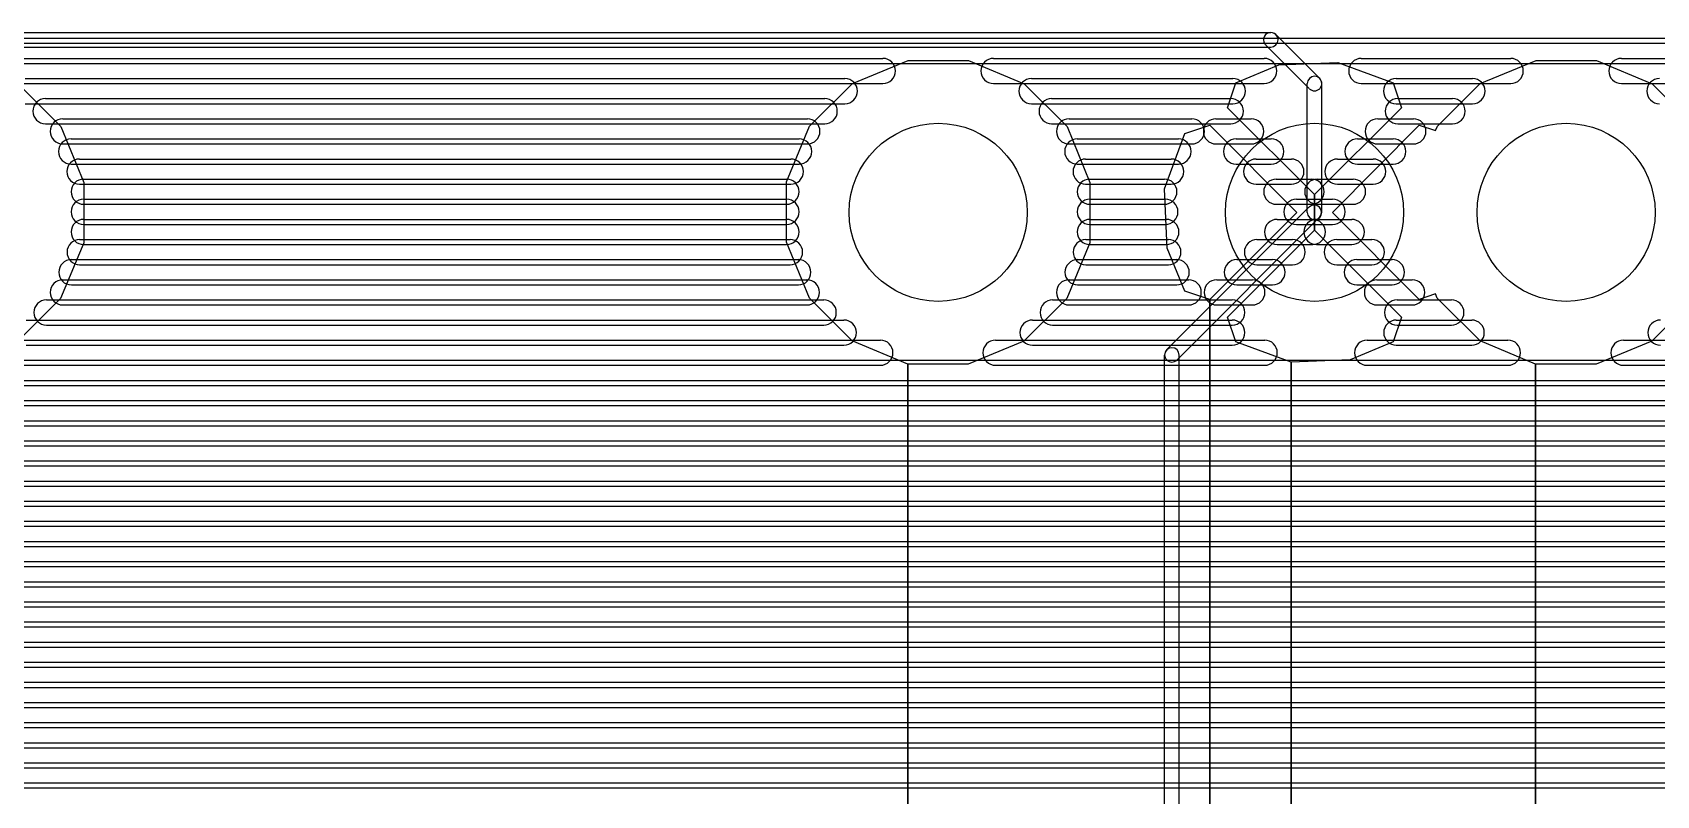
# Model space of a CAD drawing. Extents: x 25909 to 94169, y 14485 to 72115.
# Drawn here: x 82990 to 89446, y 30060 to 33093 of the extents above; entities that cross this region are included whole.
import ezdxf

# ---------------------------------------------------------------- set-up
doc = ezdxf.new("R2010")
doc.units = 0
doc.layers.add('BLACK', color=1, linetype='CONTINUOUS')

msp = doc.modelspace()

# ---------------------------------------------------------------- linework, layer by layer
at = {"layer": 'BLACK'}
for p, q in [((77050, 33070), (92578, 33070)), ((77050, 33070), (92578, 33070)), ((82277, 33093), (87913, 33093)), ((88107, 32911), (87934, 33084)), ((77050, 33050), (92498, 33050)), ((77050, 33050), (92498, 33050)), ((82277, 33035), (87913, 33035)), ((88066, 32870), (87893, 33043)), ((77050, 32970), (92578, 32970)), ((77050, 32970), (92578, 32970)), ((82811, 32990), (86371, 32990)), ((82811, 32990), (86371, 32990)), ((86250, 32890), (86472, 32981)), ((86472, 32981), (86712, 32981)), ((86712, 32981), (86933, 32889)), ((86811, 32990), (87887, 32990)), ((86811, 32990), (87887, 32990)), ((87774, 32893), (87945, 32964)), ((87945, 32964), (88180, 32974)), ((88180, 32974), (88400, 32893)), ((88273, 32990), (88867, 32990)), ((88273, 32990), (88867, 32990)), ((88746, 32890), (88968, 32981)), ((88968, 32981), (89208, 32981)), ((89208, 32981), (89429, 32889)), ((89307, 32990), (92659, 32990)), ((89307, 32990), (92659, 32990)), ((82811, 32890), (86371, 32890)), ((82811, 32890), (86371, 32890)), ((82933, 32889), (83103, 32719)), ((82962, 32910), (86220, 32910)), ((82962, 32910), (86220, 32910)), ((86080, 32720), (86250, 32890)), ((86811, 32890), (87887, 32890)), ((86811, 32890), (87887, 32890)), ((86933, 32889), (87103, 32719)), ((86962, 32910), (87762, 32910)), ((86962, 32910), (87762, 32910)), ((87741, 32794), (87774, 32893)), ((88058, 32378), (88058, 32890)), ((88116, 32378), (88116, 32890)), ((88273, 32890), (88867, 32890)), ((88273, 32890), (88867, 32890)), ((88400, 32893), (88433, 32794)), ((88411, 32910), (88715, 32910)), ((88411, 32910), (88715, 32910)), ((88576, 32720), (88746, 32890)), ((89307, 32890), (92659, 32890)), ((89307, 32890), (92659, 32890)), ((89429, 32889), (89599, 32719)), ((82962, 32810), (86220, 32810)), ((82962, 32810), (86220, 32810)), ((83042, 32830), (86140, 32830)), ((83042, 32830), (86140, 32830)), ((86962, 32810), (87762, 32810)), ((86962, 32810), (87762, 32810)), ((87042, 32830), (87754, 32830)), ((87042, 32830), (87754, 32830)), ((88411, 32810), (88715, 32810)), ((88411, 32810), (88715, 32810)), ((88418, 32830), (88636, 32830)), ((88418, 32830), (88636, 32830)), ((83111, 32750), (86071, 32750)), ((83111, 32750), (86071, 32750)), ((87111, 32750), (87599, 32750)), ((87111, 32750), (87599, 32750)), ((87695, 32750), (87835, 32750)), ((87695, 32750), (87835, 32750)), ((88087, 32449), (87741, 32794)), ((88433, 32794), (88087, 32449)), ((88338, 32750), (88480, 32750)), ((88338, 32750), (88480, 32750)), ((83042, 32730), (86140, 32730)), ((83042, 32730), (86140, 32730)), ((83103, 32719), (83194, 32497)), ((83144, 32670), (86038, 32670)), ((83144, 32670), (86038, 32670)), ((85988, 32499), (86080, 32720)), ((87042, 32730), (87754, 32730)), ((87042, 32730), (87754, 32730)), ((87103, 32719), (87194, 32497)), ((87144, 32670), (87546, 32670)), ((87144, 32670), (87546, 32670)), ((87491, 32471), (87572, 32691)), ((87572, 32691), (87671, 32724)), ((87671, 32724), (88016, 32378)), ((87775, 32670), (87915, 32670)), ((87775, 32670), (87915, 32670)), ((88158, 32378), (88503, 32724)), ((88258, 32670), (88400, 32670)), ((88258, 32670), (88400, 32670)), ((88418, 32730), (88636, 32730)), ((88418, 32730), (88636, 32730)), ((88503, 32724), (88568, 32703)), ((88568, 32703), (88576, 32720)), ((83111, 32650), (86071, 32650)), ((83111, 32650), (86071, 32650)), ((87111, 32650), (87599, 32650)), ((87111, 32650), (87599, 32650)), ((87695, 32650), (87835, 32650)), ((87695, 32650), (87835, 32650)), ((88338, 32650), (88480, 32650)), ((88338, 32650), (88480, 32650)), ((83144, 32570), (86038, 32570)), ((83144, 32570), (86038, 32570)), ((83177, 32590), (86005, 32590)), ((83177, 32590), (86005, 32590)), ((87144, 32570), (87546, 32570)), ((87144, 32570), (87546, 32570)), ((87177, 32590), (87517, 32590)), ((87177, 32590), (87517, 32590)), ((87775, 32570), (87915, 32570)), ((87775, 32570), (87915, 32570)), ((87855, 32590), (87995, 32590)), ((87855, 32590), (87995, 32590)), ((88178, 32590), (88320, 32590)), ((88178, 32590), (88320, 32590)), ((88258, 32570), (88400, 32570)), ((88258, 32570), (88400, 32570)), ((83177, 32490), (86005, 32490)), ((83177, 32490), (86005, 32490)), ((83194, 32510), (85988, 32510)), ((83194, 32510), (85988, 32510)), ((83194, 32497), (83194, 32257)), ((85988, 32259), (85988, 32499)), ((87177, 32490), (87517, 32490)), ((87177, 32490), (87517, 32490)), ((87194, 32510), (87490, 32510)), ((87194, 32510), (87490, 32510)), ((87194, 32497), (87194, 32257)), ((87855, 32490), (87995, 32490)), ((87855, 32490), (87995, 32490)), ((87935, 32510), (88075, 32510)), ((87935, 32510), (88075, 32510)), ((88098, 32510), (88240, 32510)), ((88098, 32510), (88240, 32510)), ((88178, 32490), (88320, 32490)), ((88178, 32490), (88320, 32490)), ((83194, 32430), (85988, 32430)), ((83194, 32430), (85988, 32430)), ((83194, 32410), (85988, 32410)), ((83194, 32410), (85988, 32410)), ((87194, 32430), (87494, 32430)), ((87194, 32430), (87494, 32430)), ((87194, 32410), (87490, 32410)), ((87194, 32410), (87490, 32410)), ((87501, 32236), (87491, 32471)), ((87935, 32410), (88075, 32410)), ((87935, 32410), (88075, 32410)), ((88015, 32430), (88159, 32430)), ((88015, 32430), (88159, 32430)), ((88087, 32307), (88087, 32449)), ((88087, 32449), (88087, 32307)), ((88098, 32410), (88240, 32410)), ((88098, 32410), (88240, 32410)), ((83194, 32350), (85988, 32350)), ((83194, 32350), (85988, 32350)), ((87194, 32350), (87498, 32350)), ((87194, 32350), (87498, 32350)), ((87500, 31833), (88065, 32398)), ((87541, 31792), (88106, 32357)), ((88016, 32378), (87671, 32032)), ((87938, 32350), (88080, 32350)), ((87938, 32350), (88080, 32350)), ((88095, 32350), (88235, 32350)), ((88095, 32350), (88235, 32350)), ((88503, 32032), (88158, 32378)), ((83194, 32330), (85988, 32330)), ((83194, 32330), (85988, 32330)), ((87194, 32330), (87494, 32330)), ((87194, 32330), (87494, 32330)), ((87741, 31962), (88087, 32307)), ((88015, 32330), (88159, 32330)), ((88015, 32330), (88159, 32330)), ((88087, 32307), (88433, 31962)), ((83194, 32257), (83102, 32036)), ((83178, 32270), (86002, 32270)), ((83178, 32270), (86002, 32270)), ((83194, 32250), (85988, 32250)), ((83194, 32250), (85988, 32250)), ((86079, 32037), (85988, 32259)), ((87194, 32257), (87102, 32036)), ((87178, 32270), (87506, 32270)), ((87178, 32270), (87506, 32270)), ((87194, 32250), (87498, 32250)), ((87194, 32250), (87498, 32250)), ((87572, 32065), (87501, 32236)), ((87858, 32270), (88000, 32270)), ((87858, 32270), (88000, 32270)), ((87938, 32250), (88080, 32250)), ((87938, 32250), (88080, 32250)), ((88095, 32250), (88235, 32250)), ((88095, 32250), (88235, 32250)), ((88175, 32270), (88315, 32270)), ((88175, 32270), (88315, 32270)), ((83145, 32190), (86035, 32190)), ((83145, 32190), (86035, 32190)), ((83178, 32170), (86002, 32170)), ((83178, 32170), (86002, 32170)), ((87145, 32190), (87539, 32190)), ((87145, 32190), (87539, 32190)), ((87178, 32170), (87506, 32170)), ((87178, 32170), (87506, 32170)), ((87778, 32190), (87920, 32190)), ((87778, 32190), (87920, 32190)), ((87858, 32170), (88000, 32170)), ((87858, 32170), (88000, 32170)), ((88175, 32170), (88315, 32170)), ((88175, 32170), (88315, 32170)), ((88255, 32190), (88395, 32190)), ((88255, 32190), (88395, 32190)), ((83111, 32110), (86069, 32110)), ((83111, 32110), (86069, 32110)), ((83145, 32090), (86035, 32090)), ((83145, 32090), (86035, 32090)), ((87111, 32110), (87587, 32110)), ((87111, 32110), (87587, 32110)), ((87145, 32090), (87539, 32090)), ((87145, 32090), (87539, 32090)), ((87698, 32110), (87840, 32110)), ((87698, 32110), (87840, 32110)), ((87778, 32090), (87920, 32090)), ((87778, 32090), (87920, 32090)), ((88255, 32090), (88395, 32090)), ((88255, 32090), (88395, 32090)), ((88335, 32110), (88475, 32110)), ((88335, 32110), (88475, 32110)), ((83102, 32036), (82932, 31866)), ((83046, 32030), (86136, 32030)), ((83046, 32030), (86136, 32030)), ((86249, 31867), (86079, 32037)), ((87102, 32036), (86932, 31866)), ((87046, 32030), (87760, 32030)), ((87046, 32030), (87760, 32030)), ((87671, 32032), (87572, 32065)), ((87671, 29976), (87671, 32032)), ((87671, 32032), (87671, 29976)), ((88415, 32030), (88631, 32030)), ((88415, 32030), (88631, 32030)), ((88568, 32054), (88503, 32032)), ((88575, 32037), (88568, 32054)), ((88745, 31867), (88575, 32037)), ((89598, 32036), (89428, 31866)), ((83111, 32010), (86069, 32010)), ((83111, 32010), (86069, 32010)), ((87111, 32010), (87587, 32010)), ((87111, 32010), (87587, 32010)), ((87698, 32010), (87840, 32010)), ((87698, 32010), (87840, 32010)), ((87774, 31863), (87741, 31962)), ((88335, 32010), (88475, 32010)), ((88335, 32010), (88475, 32010)), ((88433, 31962), (88400, 31863)), ((82966, 31950), (86216, 31950)), ((82966, 31950), (86216, 31950)), ((83046, 31930), (86136, 31930)), ((83046, 31930), (86136, 31930)), ((86966, 31950), (87760, 31950)), ((86966, 31950), (87760, 31950)), ((87046, 31930), (87760, 31930)), ((87046, 31930), (87760, 31930)), ((88412, 31950), (88712, 31950)), ((88412, 31950), (88712, 31950)), ((88415, 31930), (88631, 31930)), ((88415, 31930), (88631, 31930)), ((82819, 31870), (86361, 31870)), ((82819, 31870), (86361, 31870)), ((82966, 31850), (86216, 31850)), ((82966, 31850), (86216, 31850)), ((86470, 31775), (86249, 31867)), ((86932, 31866), (86710, 31775)), ((86819, 31870), (87889, 31870)), ((86819, 31870), (87889, 31870)), ((86966, 31850), (87760, 31850)), ((86966, 31850), (87760, 31850)), ((87994, 31782), (87774, 31863)), ((88400, 31863), (88229, 31792)), ((88296, 31870), (88856, 31870)), ((88296, 31870), (88856, 31870)), ((88412, 31850), (88712, 31850)), ((88412, 31850), (88712, 31850)), ((88966, 31775), (88745, 31867)), ((89428, 31866), (89206, 31775)), ((89315, 31870), (92857, 31870)), ((89315, 31870), (92857, 31870)), ((77050, 31790), (93448, 31790)), ((77050, 31790), (93448, 31790)), ((82819, 31770), (86361, 31770)), ((82819, 31770), (86361, 31770)), ((86470, 28454), (86470, 31775)), ((86710, 31775), (86470, 31775)), ((86470, 31775), (86470, 28454)), ((86819, 31770), (87889, 31770)), ((86819, 31770), (87889, 31770)), ((87491, 28693), (87491, 31811)), ((87549, 28693), (87549, 31811)), ((88229, 31792), (87994, 31782)), ((87994, 29981), (87994, 31782)), ((87994, 31782), (87994, 29981)), ((88296, 31770), (88856, 31770)), ((88296, 31770), (88856, 31770)), ((88966, 29981), (88966, 31775)), ((89206, 31775), (88966, 31775)), ((88966, 31775), (88966, 29981)), ((89315, 31770), (92857, 31770)), ((89315, 31770), (92857, 31770)), ((77050, 31710), (93448, 31710)), ((77050, 31710), (93448, 31710)), ((77050, 31690), (93448, 31690)), ((77050, 31690), (93448, 31690)), ((77050, 31630), (93448, 31630)), ((77050, 31630), (93448, 31630)), ((77050, 31610), (93448, 31610)), ((77050, 31610), (93448, 31610)), ((77050, 31550), (93448, 31550)), ((77050, 31550), (93448, 31550)), ((77050, 31530), (93448, 31530)), ((77050, 31530), (93448, 31530)), ((77050, 31470), (93448, 31470)), ((77050, 31470), (93448, 31470)), ((77050, 31450), (93448, 31450)), ((77050, 31450), (93448, 31450)), ((77050, 31390), (93448, 31390)), ((77050, 31390), (93448, 31390)), ((77050, 31370), (93448, 31370)), ((77050, 31370), (93448, 31370)), ((77050, 31310), (93448, 31310)), ((77050, 31310), (93448, 31310)), ((77050, 31290), (93448, 31290)), ((77050, 31290), (93448, 31290)), ((77050, 31230), (93448, 31230)), ((77050, 31230), (93448, 31230)), ((77050, 31210), (93448, 31210)), ((77050, 31210), (93448, 31210)), ((77050, 31150), (93448, 31150)), ((77050, 31150), (93448, 31150)), ((77050, 31130), (93448, 31130)), ((77050, 31130), (93448, 31130)), ((77050, 31070), (93448, 31070)), ((77050, 31070), (93448, 31070)), ((77050, 31050), (93448, 31050)), ((77050, 31050), (93448, 31050)), ((77050, 30990), (93448, 30990)), ((77050, 30990), (93448, 30990)), ((77050, 30970), (93448, 30970)), ((77050, 30970), (93448, 30970)), ((77050, 30910), (93448, 30910)), ((77050, 30910), (93448, 30910)), ((77050, 30890), (93448, 30890)), ((77050, 30890), (93448, 30890)), ((77050, 30830), (93448, 30830)), ((77050, 30830), (93448, 30830)), ((77050, 30810), (93448, 30810)), ((77050, 30810), (93448, 30810)), ((77050, 30750), (93448, 30750)), ((77050, 30750), (93448, 30750)), ((77050, 30730), (93448, 30730)), ((77050, 30730), (93448, 30730)), ((77050, 30670), (93448, 30670)), ((77050, 30670), (93448, 30670)), ((77050, 30650), (93448, 30650)), ((77050, 30650), (93448, 30650)), ((77050, 30590), (93448, 30590)), ((77050, 30590), (93448, 30590)), ((77050, 30570), (93448, 30570)), ((77050, 30570), (93448, 30570)), ((77050, 30510), (93448, 30510)), ((77050, 30510), (93448, 30510)), ((77050, 30490), (93448, 30490)), ((77050, 30490), (93448, 30490)), ((77050, 30430), (93448, 30430)), ((77050, 30430), (93448, 30430)), ((77050, 30410), (93448, 30410)), ((77050, 30410), (93448, 30410)), ((77050, 30350), (93448, 30350)), ((77050, 30350), (93448, 30350)), ((77050, 30330), (93448, 30330)), ((77050, 30330), (93448, 30330)), ((77050, 30270), (93448, 30270)), ((77050, 30270), (93448, 30270)), ((77050, 30250), (93448, 30250)), ((77050, 30250), (93448, 30250)), ((77050, 30190), (93448, 30190)), ((77050, 30190), (93448, 30190)), ((77050, 30170), (93448, 30170)), ((77050, 30170), (93448, 30170)), ((77050, 30110), (93448, 30110)), ((77050, 30110), (93448, 30110)), ((77050, 30090), (93448, 30090)), ((77050, 30090), (93448, 30090))]:
    msp.add_line(p, q, dxfattribs=at)
for centre in [(86591, 32378), (88087, 32378), (89087, 32378)]:
    msp.add_circle(centre, 354, dxfattribs=at)
for centre, radius, start, end in [((87913, 33064), 29, 405, 585), ((87913, 33064), 29, 270, 450), ((86371, 32940), 50, 270, 450), ((86371, 32940), 50, 270, 450), ((86811, 32940), 50, 90, 270), ((86811, 32940), 50, 90, 270), ((87887, 32940), 50, 270, 450), ((87887, 32940), 50, 270, 450), ((88273, 32940), 50, 90, 270), ((88273, 32940), 50, 90, 270), ((88867, 32940), 50, 270, 450), ((88867, 32940), 50, 270, 450), ((89307, 32940), 50, 90, 270), ((89307, 32940), 50, 90, 270), ((86220, 32860), 50, 270, 450), ((86220, 32860), 50, 270, 450), ((86962, 32860), 50, 90, 270), ((86962, 32860), 50, 90, 270), ((87762, 32860), 50, 270, 450), ((87762, 32860), 50, 270, 450), ((88087, 32890), 29, 360, 540), ((88087, 32890), 29, 225, 405), ((88411, 32860), 50, 90, 270), ((88411, 32860), 50, 90, 270), ((88715, 32860), 50, 270, 450), ((88715, 32860), 50, 270, 450), ((89458, 32860), 50, 90, 270), ((89458, 32860), 50, 90, 270), ((83042, 32780), 50, 90, 270), ((83042, 32780), 50, 90, 270), ((86140, 32780), 50, 270, 450), ((86140, 32780), 50, 270, 450), ((87042, 32780), 50, 90, 270), ((87042, 32780), 50, 90, 270), ((87754, 32780), 50, 270, 450), ((87754, 32780), 50, 270, 450), ((88418, 32780), 50, 90, 270), ((88418, 32780), 50, 90, 270), ((88636, 32780), 50, 270, 450), ((88636, 32780), 50, 270, 450), ((83111, 32700), 50, 90, 270), ((83111, 32700), 50, 90, 270), ((86071, 32700), 50, 270, 450), ((86071, 32700), 50, 270, 450), ((87111, 32700), 50, 90, 270), ((87111, 32700), 50, 90, 270), ((87599, 32700), 50, 270, 450), ((87599, 32700), 50, 270, 450), ((87695, 32700), 50, 90, 270), ((87695, 32700), 50, 90, 270), ((87835, 32700), 50, 270, 450), ((87835, 32700), 50, 270, 450), ((88338, 32700), 50, 90, 270), ((88338, 32700), 50, 90, 270), ((88480, 32700), 50, 270, 450), ((88480, 32700), 50, 270, 450), ((83144, 32620), 50, 90, 270), ((83144, 32620), 50, 90, 270), ((86038, 32620), 50, 270, 450), ((86038, 32620), 50, 270, 450), ((87144, 32620), 50, 90, 270), ((87144, 32620), 50, 90, 270), ((87546, 32620), 50, 270, 450), ((87546, 32620), 50, 270, 450), ((87775, 32620), 50, 90, 270), ((87775, 32620), 50, 90, 270), ((87915, 32620), 50, 270, 450), ((87915, 32620), 50, 270, 450), ((88258, 32620), 50, 90, 270), ((88258, 32620), 50, 90, 270), ((88400, 32620), 50, 270, 450), ((88400, 32620), 50, 270, 450), ((83177, 32540), 50, 90, 270), ((83177, 32540), 50, 90, 270), ((86005, 32540), 50, 270, 450), ((86005, 32540), 50, 270, 450), ((87177, 32540), 50, 90, 270), ((87177, 32540), 50, 90, 270), ((87517, 32540), 50, 270, 450), ((87517, 32540), 50, 270, 450), ((87855, 32540), 50, 90, 270), ((87855, 32540), 50, 90, 270), ((87995, 32540), 50, 270, 450), ((87995, 32540), 50, 270, 450), ((88178, 32540), 50, 90, 270), ((88178, 32540), 50, 90, 270), ((88320, 32540), 50, 270, 450), ((88320, 32540), 50, 270, 450), ((83194, 32460), 50, 90, 270), ((83194, 32460), 50, 90, 270), ((85988, 32460), 50, 270, 450), ((85988, 32460), 50, 270, 450), ((87194, 32460), 50, 90, 270), ((87194, 32460), 50, 90, 270), ((87490, 32460), 50, 270, 450), ((87490, 32460), 50, 270, 450), ((87935, 32460), 50, 90, 270), ((87935, 32460), 50, 90, 270), ((88098, 32460), 50, 90, 270), ((88098, 32460), 50, 90, 270), ((88075, 32460), 50, 270, 450), ((88075, 32460), 50, 270, 450), ((88240, 32460), 50, 270, 450), ((88240, 32460), 50, 270, 450), ((83194, 32380), 50, 90, 270), ((83194, 32380), 50, 90, 270), ((85988, 32380), 50, 270, 450), ((85988, 32380), 50, 270, 450), ((87194, 32380), 50, 90, 270), ((87194, 32380), 50, 90, 270), ((87494, 32380), 50, 270, 450), ((87494, 32380), 50, 270, 450), ((88015, 32380), 50, 90, 270), ((88015, 32380), 50, 90, 270), ((88159, 32380), 50, 270, 450), ((88159, 32380), 50, 270, 450), ((83194, 32300), 50, 90, 270), ((83194, 32300), 50, 90, 270), ((85988, 32300), 50, 270, 450), ((85988, 32300), 50, 270, 450), ((87194, 32300), 50, 90, 270), ((87194, 32300), 50, 90, 270), ((87498, 32300), 50, 270, 450), ((87498, 32300), 50, 270, 450), ((87938, 32300), 50, 90, 270), ((87938, 32300), 50, 90, 270), ((88095, 32300), 50, 90, 270), ((88095, 32300), 50, 90, 270), ((88087, 32378), 29, 180, 360), ((88086, 32378), 29, 315, 495), ((88080, 32300), 50, 270, 450), ((88080, 32300), 50, 270, 450), ((88235, 32300), 50, 270, 450), ((88235, 32300), 50, 270, 450), ((83178, 32220), 50, 90, 270), ((83178, 32220), 50, 90, 270), ((86002, 32220), 50, 270, 450), ((86002, 32220), 50, 270, 450), ((87178, 32220), 50, 90, 270), ((87178, 32220), 50, 90, 270), ((87506, 32220), 50, 270, 450), ((87506, 32220), 50, 270, 450), ((87858, 32220), 50, 90, 270), ((87858, 32220), 50, 90, 270), ((88000, 32220), 50, 270, 450), ((88000, 32220), 50, 270, 450), ((88175, 32220), 50, 90, 270), ((88175, 32220), 50, 90, 270), ((88315, 32220), 50, 270, 450), ((88315, 32220), 50, 270, 450), ((83145, 32140), 50, 90, 270), ((83145, 32140), 50, 90, 270), ((86035, 32140), 50, 270, 450), ((86035, 32140), 50, 270, 450), ((87145, 32140), 50, 90, 270), ((87145, 32140), 50, 90, 270), ((87539, 32140), 50, 270, 450), ((87539, 32140), 50, 270, 450), ((87778, 32140), 50, 90, 270), ((87778, 32140), 50, 90, 270), ((87920, 32140), 50, 270, 450), ((87920, 32140), 50, 270, 450), ((88255, 32140), 50, 90, 270), ((88255, 32140), 50, 90, 270), ((88395, 32140), 50, 270, 450), ((88395, 32140), 50, 270, 450), ((83111, 32060), 50, 90, 270), ((83111, 32060), 50, 90, 270), ((86069, 32060), 50, 270, 450), ((86069, 32060), 50, 270, 450), ((87111, 32060), 50, 90, 270), ((87111, 32060), 50, 90, 270), ((87587, 32060), 50, 270, 450), ((87587, 32060), 50, 270, 450), ((87698, 32060), 50, 90, 270), ((87698, 32060), 50, 90, 270), ((87840, 32060), 50, 270, 450), ((87840, 32060), 50, 270, 450), ((88335, 32060), 50, 90, 270), ((88335, 32060), 50, 90, 270), ((88475, 32060), 50, 270, 450), ((88475, 32060), 50, 270, 450), ((83046, 31980), 50, 90, 270), ((83046, 31980), 50, 90, 270), ((86136, 31980), 50, 270, 450), ((86136, 31980), 50, 270, 450), ((87046, 31980), 50, 90, 270), ((87046, 31980), 50, 90, 270), ((87760, 31980), 50, 270, 450), ((87760, 31980), 50, 270, 450), ((88415, 31980), 50, 90, 270), ((88415, 31980), 50, 90, 270), ((88631, 31980), 50, 270, 450), ((88631, 31980), 50, 270, 450), ((86216, 31900), 50, 270, 450), ((86216, 31900), 50, 270, 450), ((86966, 31900), 50, 90, 270), ((86966, 31900), 50, 90, 270), ((87760, 31900), 50, 270, 450), ((87760, 31900), 50, 270, 450), ((88412, 31900), 50, 90, 270), ((88412, 31900), 50, 90, 270), ((88712, 31900), 50, 270, 450), ((88712, 31900), 50, 270, 450), ((89462, 31900), 50, 90, 270), ((89462, 31900), 50, 90, 270), ((86361, 31820), 50, 270, 450), ((86361, 31820), 50, 270, 450), ((86819, 31820), 50, 90, 270), ((86819, 31820), 50, 90, 270), ((87520, 31811), 29, 360, 540), ((87520, 31812), 29, 135, 315), ((87889, 31820), 50, 270, 450), ((87889, 31820), 50, 270, 450), ((88296, 31820), 50, 90, 270), ((88296, 31820), 50, 90, 270), ((88856, 31820), 50, 270, 450), ((88856, 31820), 50, 270, 450), ((89315, 31820), 50, 90, 270), ((89315, 31820), 50, 90, 270)]:
    msp.add_arc(centre, radius, start, end, dxfattribs=at)

doc.saveas('drawing.dxf')
